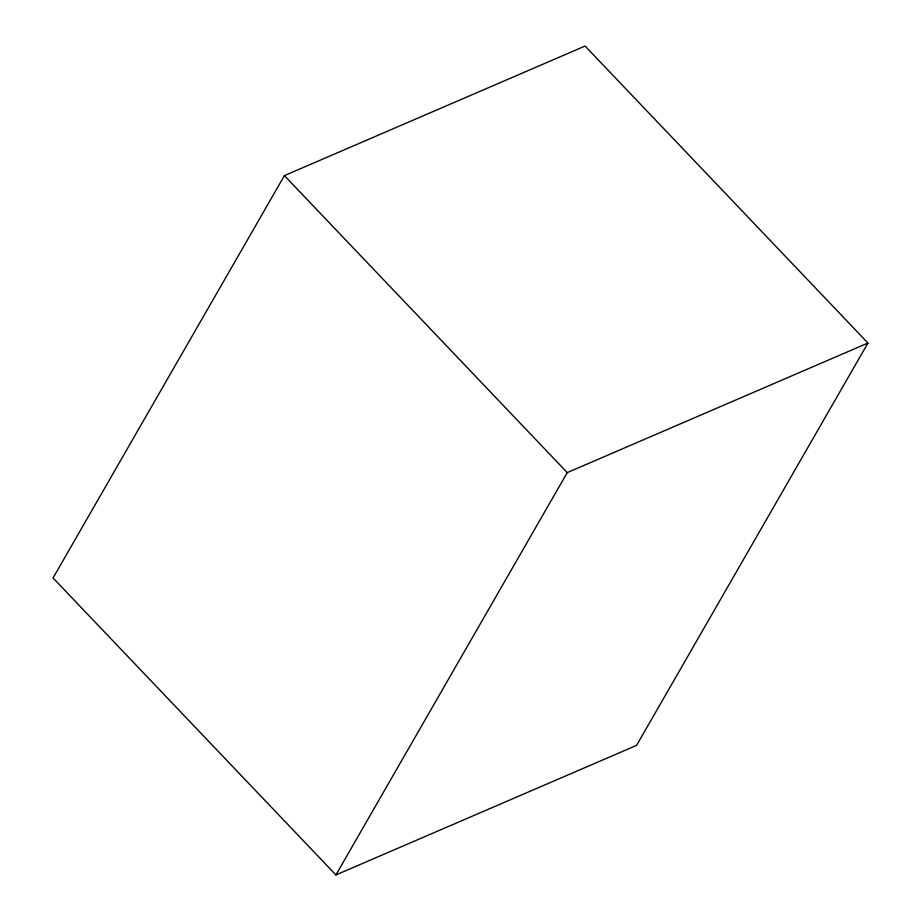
<?xml version="1.0" encoding="UTF-8"?>
<svg xmlns="http://www.w3.org/2000/svg" width="921" height="921" viewBox="0 0 921 921"><rect width="100%" height="100%" fill="white"/><g stroke="black" fill="none" stroke-linecap="round" stroke-linejoin="round"><path stroke-width="1.38" d="M284.405 175.623L53.05 577.962L335.912 874.95L636.595 745.377L867.95 343.038L585.088 46.05L284.405 175.623L567.267 472.611L867.95 343.038M335.912 874.95L567.267 472.611"/></g></svg>
